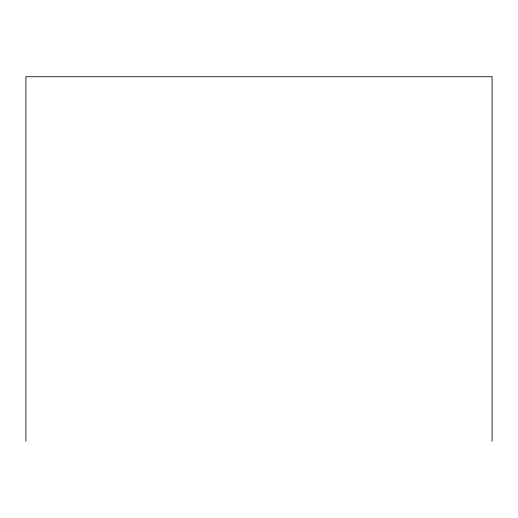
<?xml version="1.0" encoding="UTF-8"?>
<svg xmlns="http://www.w3.org/2000/svg" width="518" height="518" viewBox="0 0 518 518"><rect width="100%" height="100%" fill="white"/><g stroke="black" fill="none" stroke-linecap="round" stroke-linejoin="round"><path stroke-width="0.78" d="M492.1 441.265L492.1 76.735L25.9 76.735L25.9 441.265"/></g></svg>
